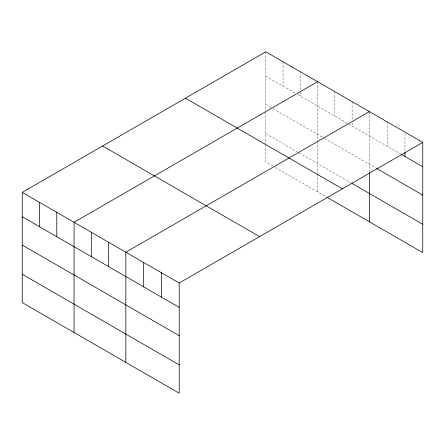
<?xml version="1.0" encoding="UTF-8"?>
<svg xmlns="http://www.w3.org/2000/svg" width="445" height="445" viewBox="0 0 445 445"><rect width="100%" height="100%" fill="white"/><g stroke="black" fill="none" stroke-linecap="round" stroke-linejoin="round"><path stroke-width="0.33" stroke-dasharray="2.23 1.67" d="M265.787 51.792L265.787 110.733M265.787 76.156L295.552 93.344M297.933 94.718L400.811 154.115M265.787 104.48L272.334 108.263M272.93 108.602L324.132 138.167M324.728 138.512L375.903 168.054M265.787 133.661L298.528 152.568M299.129 152.908L351.522 183.162M272.93 166.107L265.787 161.986L265.787 144.453M275.31 167.481L326.513 197.046M404.961 133.494L404.961 151.094M387.172 121.874L387.172 146.238M369.383 111.6L369.383 171.931M352.117 101.632L352.117 119.911M352.117 122.614L352.117 126.002M334.851 91.664L334.851 116.034M317.585 81.696L317.585 140.637M317.585 141.332L317.585 173.005M317.585 173.684L317.585 191.89M300.319 71.728L300.319 90.68M300.319 91.359L300.319 96.092M283.053 61.76L283.053 86.124M265.787 111.428L265.787 143.774"/><path stroke-width="0.67" d="M22.25 192.396L179.213 283.014L179.213 393.208L22.25 302.589L22.25 192.396L265.787 51.792L422.75 142.411L422.75 252.604L327.108 197.391M317.585 81.696L74.048 222.3L74.048 332.493M369.383 111.6L125.846 252.204L125.846 362.397M179.213 283.014L422.75 142.411M401.401 154.454L422.75 166.78M376.498 168.399L422.75 195.105M352.117 183.501L422.75 224.286M185.42 98.189L342.383 188.814M102.617 145.993L259.58 236.618M22.25 216.76L179.213 307.384M22.25 245.084L179.213 335.708M22.25 274.265L179.213 364.889M404.961 152.446L404.961 156.512M369.383 172.627L369.383 221.794M161.424 272.746L161.424 297.115M143.635 262.478L143.635 286.841M108.58 242.236L108.58 266.605M91.314 232.268L91.314 256.637M56.782 212.332L56.782 236.696M39.516 202.364L39.516 226.728"/></g></svg>
